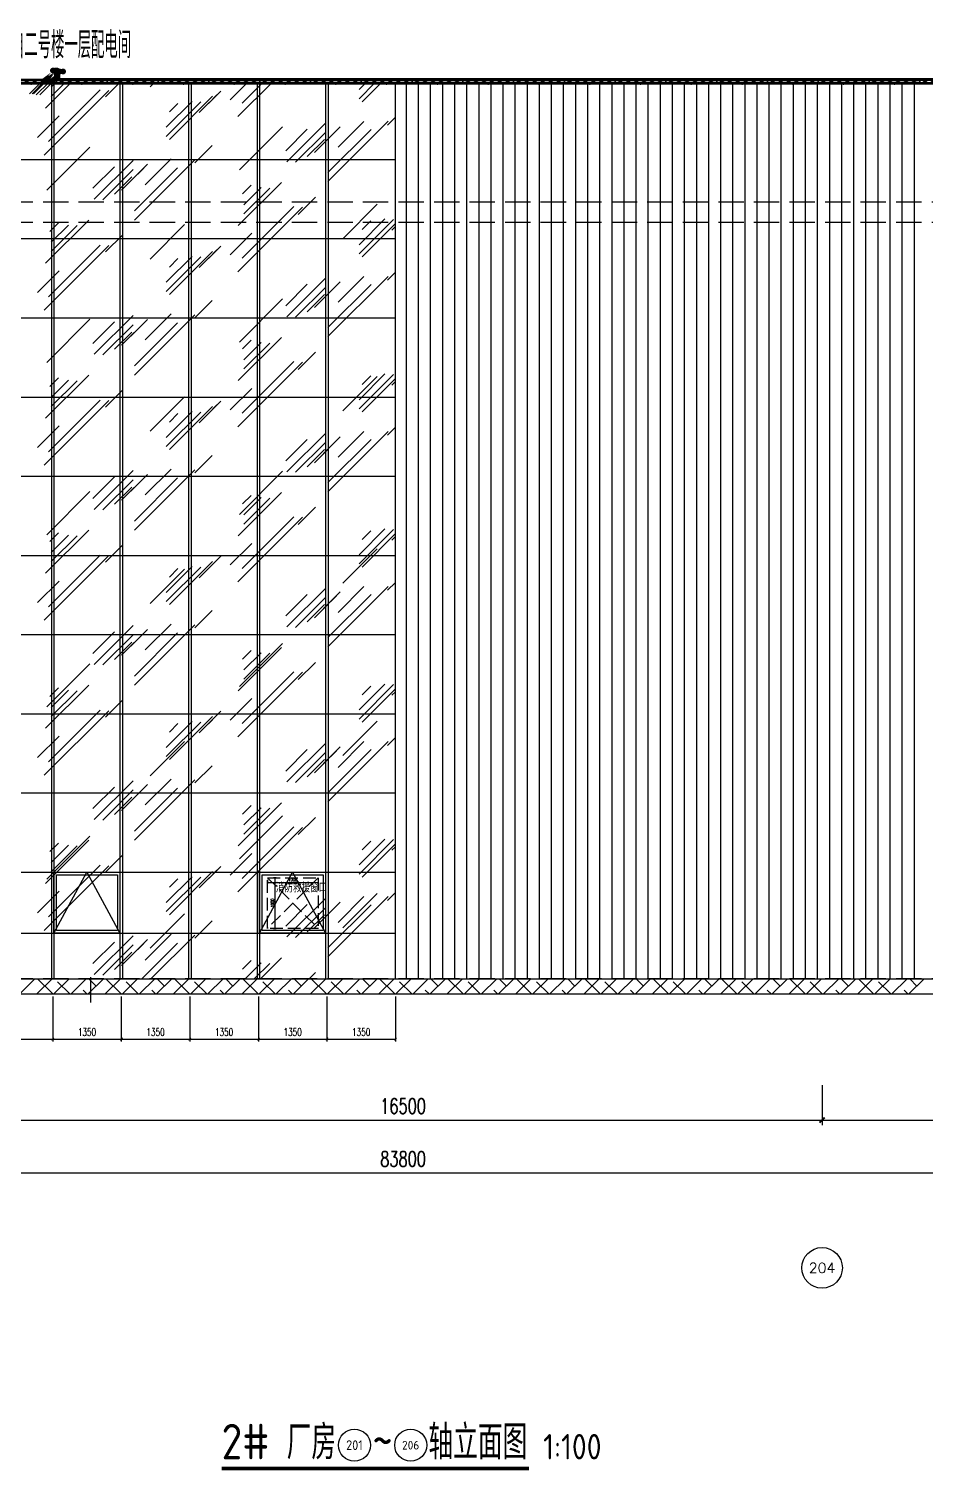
# Model space of a CAD drawing. Extents: x -2377130 to 293730, y -2 to 754590.
# Drawn here: x -1335735 to -1318084, y 507556 to 535951 of the extents above; entities that cross this region are included whole.
import ezdxf
from ezdxf.enums import TextEntityAlignment as Align

# ---------------------------------------------------------------- set-up
doc = ezdxf.new("R2010")
doc.units = 0
doc.header["$LTSCALE"] = 1000
doc.header["$MEASUREMENT"] = 0
for name, pattern in [('__DASH', [0.35, 0.25, -0.1]), ('DASH', [0.35, 0.25, -0.1]), ('DOTE', [2.42, 2, -0.2, 0.02, -0.2])]:
    doc.linetypes.add(name, pattern=pattern)
doc.layers.get('Defpoints').update_dxf_attribs({"color": 210})
doc.layers.add('.灯具', color=3, linetype='Continuous', lineweight=25)
doc.layers.add('A-WALL-HATCH', color=8, linetype='Continuous', lineweight=13)
for name, color, linetype in [('A-AXIS-D', 1, 'Continuous'), ('A-AXIS-DOTE', 14, 'DOTE'), ('A-AXIS-DP', 126, 'Continuous'), ('A-AXIS-SYMB', 3, 'Continuous'), ('A-HATCH-2', 251, 'Continuous'), ('A-LIN-V', 9, 'Continuous'), ('A-WINDOW', 140, 'Continuous'), ('AS-WALL', 40, 'Continuous'), ('DIM-照明', 3, 'Continuous'), ('DIM_SYMB', 3, 'Continuous'), ('EQUIP-照明', 3, 'Continuous'), ('LWIRE', 4, 'Continuous'), ('PUB_DIM', 3, 'Continuous'), ('PUB_TEXT', 7, 'Continuous'), ('建-文字', 7, 'Continuous')]:
    doc.layers.add(name, color=color, linetype=linetype)
doc.styles.add('_TCH_AXIS', font='COMPLEX', dxfattribs={"bigfont": 'GBCBIG'})
doc.styles.add('_TCH_DIM_T3', font='SIMPLEX', dxfattribs={"width": 0.705882, "bigfont": 'GBCBIG'})
doc.styles.add('_TEL_DIM', font='SIMPLEX', dxfattribs={"width": 0.8, "height": 3.5, "bigfont": 'HZTXT'})
doc.styles.add('A-DIM_T3', font='SIMPLEX', dxfattribs={"width": 0.705882, "bigfont": 'GBCBIG'})
doc.styles.add('A-STANDARD', font='SIMPLEX', dxfattribs={"bigfont": 'GBCBIG'})
doc.styles.get("Standard").update_dxf_attribs({"font": 'gbenor.shx', "bigfont": 'gbcbig.shx'})
doc.dimstyles.new('_TCH_ARCH&&20', dxfattribs={"dimtxt": 59.5, "dimasz": 20, "dimexe": 20, "dimexo": 20, "dimgap": 25.25, "dimtad": 1, "dimdec": 0, "dimzin": 0, "dimdsep": 46, "dimtxsty": '_TCH_DIM_T3', "dimblk": 'ARCHTICK', "dimcen": 0.09, "dimclrt": 7, "dimazin": 2, "dimtfac": 1, "dimtdec": 0, "dimtix": 1, "dimtmove": 2, "dimatfit": 3, "dimfxl": 0, "dimtolj": 1, "dimtzin": 0, "dimarcsym": 0})
doc.dimstyles.new('A-DIM&&100', dxfattribs={"dimtxt": 297.5, "dimasz": 100, "dimexe": 100, "dimexo": 100, "dimgap": 126.25, "dimtad": 1, "dimdec": 0, "dimzin": 0, "dimdsep": 46, "dimtxsty": 'A-DIM_T3', "dimblk": 'ARCHTICK', "dimcen": 0.09, "dimclrt": 7, "dimazin": 2, "dimtfac": 1, "dimtdec": 0, "dimtix": 1, "dimtmove": 2, "dimatfit": 3, "dimfxl": 0, "dimtolj": 1, "dimtzin": 0, "dimarcsym": 0})

# ---------------------------------------------------------------- blocks, each defined once
blk = doc.blocks.new('_ArchTick')
at = {"color": 0, "linetype": 'ByBlock', "const_width": 0.4}
blk.add_lwpolyline([(-0.5, -0.5), (0.5, 0.5)], dxfattribs=at)
blk = doc.blocks.new('*D737')
at = {"layer": 'A-AXIS-D', "color": 0, "lineweight": -2}
for p, q in [((-1370265, 515140), (-1370265, 513313)), ((-1286465, 515140), (-1286465, 513313)), ((-1370265, 513413), (-1286465, 513413))]:
    blk.add_line(p, q, dxfattribs=at)
at = {"layer": 'Defpoints', "color": 0}
for p in [(-1370265, 515240), (-1286465, 515240), (-1286465, 513413)]:
    blk.add_point(p, dxfattribs=at)
at = {"layer": 'A-AXIS-D', "color": 0, "lineweight": -2, "xscale": 100, "yscale": 100, "zscale": 100, "rotation": 180}
blk.add_blockref('_ArchTick', (-1370265, 513413), dxfattribs=at)
at = {"layer": 'A-AXIS-D', "color": 0, "lineweight": -2, "xscale": 100, "yscale": 100, "zscale": 100}
blk.add_blockref('_ArchTick', (-1286465, 513413), dxfattribs=at)
at = {"layer": 'A-AXIS-D', "color": 7, "insert": (-1328365, 513688), "char_height": 297.5, "attachment_point": 5, "style": 'A-DIM_T3'}
blk.add_mtext('\\A1;83800', dxfattribs=at)
blk = doc.blocks.new('*D729')
at = {"layer": 'A-AXIS-D', "color": 0, "lineweight": -2}
for p, q in [((-1320115, 515140), (-1320115, 514353)), ((-1303615, 515140), (-1303615, 514353)), ((-1320115, 514453), (-1303615, 514453))]:
    blk.add_line(p, q, dxfattribs=at)
at = {"layer": 'Defpoints', "color": 0}
for p in [(-1320115, 515240), (-1303615, 515240), (-1303615, 514453)]:
    blk.add_point(p, dxfattribs=at)
at = {"layer": 'A-AXIS-D', "color": 0, "lineweight": -2, "xscale": 100, "yscale": 100, "zscale": 100, "rotation": 180}
blk.add_blockref('_ArchTick', (-1320115, 514453), dxfattribs=at)
at = {"layer": 'A-AXIS-D', "color": 0, "lineweight": -2, "xscale": 100, "yscale": 100, "zscale": 100}
blk.add_blockref('_ArchTick', (-1303615, 514453), dxfattribs=at)
at = {"layer": 'A-AXIS-D', "color": 7, "insert": (-1311865, 514728), "char_height": 297.5, "attachment_point": 5, "style": 'A-DIM_T3'}
blk.add_mtext('\\A1;16500', dxfattribs=at)
blk = doc.blocks.new('*D728')
at = {"layer": 'A-AXIS-D', "color": 0, "lineweight": -2}
for p, q in [((-1336615, 515140), (-1336615, 514353)), ((-1320115, 515140), (-1320115, 514353)), ((-1336615, 514453), (-1320115, 514453))]:
    blk.add_line(p, q, dxfattribs=at)
at = {"layer": 'Defpoints', "color": 0}
for p in [(-1336615, 515240), (-1320115, 515240), (-1320115, 514453)]:
    blk.add_point(p, dxfattribs=at)
at = {"layer": 'A-AXIS-D', "color": 0, "lineweight": -2, "xscale": 100, "yscale": 100, "zscale": 100, "rotation": 180}
blk.add_blockref('_ArchTick', (-1336615, 514453), dxfattribs=at)
at = {"layer": 'A-AXIS-D', "color": 0, "lineweight": -2, "xscale": 100, "yscale": 100, "zscale": 100}
blk.add_blockref('_ArchTick', (-1320115, 514453), dxfattribs=at)
at = {"layer": 'A-AXIS-D', "color": 7, "insert": (-1328365, 514728), "char_height": 297.5, "attachment_point": 5, "style": 'A-DIM_T3'}
blk.add_mtext('\\A1;16500', dxfattribs=at)
blk = doc.blocks.new('*D719')
at = {"layer": 'Defpoints', "color": 0}
for p in [(-1331036, 519207), (-1330036, 519207), (-1330036, 519134)]:
    blk.add_point(p, dxfattribs=at)
at = {"layer": 'PUB_DIM', "color": 0, "lineweight": -2}
for p, q in [((-1331036, 519187), (-1331036, 519114)), ((-1331036, 519134), (-1330036, 519134)), ((-1330036, 519187), (-1330036, 519114))]:
    blk.add_line(p, q, dxfattribs=at)
at = {"layer": 'PUB_DIM', "color": 0, "lineweight": -2, "xscale": 20, "yscale": 20, "zscale": 20, "rotation": 180}
blk.add_blockref('_ArchTick', (-1331036, 519134), dxfattribs=at)
at = {"layer": 'PUB_DIM', "color": 0, "lineweight": -2, "xscale": 20, "yscale": 20, "zscale": 20}
blk.add_blockref('_ArchTick', (-1330036, 519134), dxfattribs=at)
at = {"layer": 'PUB_DIM', "color": 7, "insert": (-1330536, 519189), "char_height": 59.5, "attachment_point": 5, "style": '_TCH_DIM_T3'}
blk.add_mtext('\\A1;1000', dxfattribs=at)
blk = doc.blocks.new('*D720')
at = {"layer": 'Defpoints', "color": 0}
for p in [(-1330935, 519229), (-1330883, 519229), (-1330935, 518229)]:
    blk.add_point(p, dxfattribs=at)
at = {"layer": 'PUB_DIM', "color": 0, "lineweight": -2}
for p, q in [((-1330915, 519229), (-1330863, 519229)), ((-1330883, 518229), (-1330883, 519229)), ((-1330915, 518229), (-1330863, 518229))]:
    blk.add_line(p, q, dxfattribs=at)
at = {"layer": 'PUB_DIM', "color": 0, "lineweight": -2, "xscale": 20, "yscale": 20, "zscale": 20}
for p, rotation in [((-1330883, 519229), 90), ((-1330883, 518229), 270)]:
    blk.add_blockref('_ArchTick', p, dxfattribs=dict(at, rotation=rotation))
at = {"layer": 'PUB_DIM', "color": 7, "insert": (-1330938, 518729), "char_height": 59.5, "attachment_point": 5, "rotation": 90, "style": '_TCH_DIM_T3'}
blk.add_mtext('\\A1;1000', dxfattribs=at)
blk = doc.blocks.new('12ZA')
at = {"color": 3}
for p, q in [((11454727, 202786), (11455727, 202786)), ((11454727, 202712), (11454727, 202786)), ((11454812, 202763), (11454871, 202763)), ((11454812, 202734), (11454812, 202763)), ((11454871, 202763), (11454871, 202734)), ((11454969, 202763), (11455028, 202763)), ((11454969, 202734), (11454969, 202763)), ((11455028, 202763), (11455028, 202734)), ((11455126, 202763), (11455185, 202763)), ((11455126, 202734), (11455126, 202763)), ((11455185, 202763), (11455185, 202734)), ((11455283, 202763), (11455342, 202763)), ((11455283, 202734), (11455283, 202763)), ((11455342, 202763), (11455342, 202734)), ((11455439, 202763), (11455499, 202763)), ((11455439, 202734), (11455439, 202763)), ((11455499, 202763), (11455499, 202734)), ((11455596, 202763), (11455656, 202763)), ((11455596, 202734), (11455596, 202763)), ((11455656, 202763), (11455656, 202734)), ((11455727, 202712), (11455727, 202786)), ((11454727, 202712), (11454727, 202737)), ((11455727, 202712), (11454727, 202712)), ((11454871, 202734), (11454812, 202734)), ((11455028, 202734), (11454969, 202734)), ((11455185, 202734), (11455126, 202734)), ((11455342, 202734), (11455283, 202734)), ((11455499, 202734), (11455439, 202734)), ((11455656, 202734), (11455596, 202734)), ((11455727, 202737), (11455727, 202712))]:
    blk.add_line(p, q, dxfattribs=at)
for p in [(11454727, 202749), (11454727, 202749), (11454727, 202749), (11455227, 202786), (11455227, 202786), (11455227, 202786), (11455727, 202749), (11455727, 202749), (11455727, 202749), (11455727, 202749), (11455727, 202749), (11455227, 202712), (11455227, 202712), (11455227, 202712)]:
    blk.add_point(p, dxfattribs=at)
at = {"color": 3, "style": '_TEL_DIM', "flags": 1}
for tag in ['REMARK', 'A']:
    blk.add_attdef(tag, text='', height=0.01, dxfattribs=at).set_placement((11455227, 202712), align=Align.MIDDLE_CENTER)
blk = doc.blocks.new('$equip_U$00000141(SEELE-PC)')
at = {"color": 8}
for p in [(-1, 0), (0, 0.074), (0, -0.074), (1, -0.024)]:
    blk.add_point(p, dxfattribs=at)
at = {"color": 8, "xscale": 0.002, "yscale": 0.002, "zscale": 0.002}
blk.add_blockref('12ZA', (-22910.454, -405.497), dxfattribs=at)
at = {"color": 7, "style": '_TEL_DIM', "flags": 1}
for tag in ['A', 'REMARK']:
    blk.add_attdef(tag, text='', height=0.00002, dxfattribs=at).set_placement((0, 0), align=Align.MIDDLE_CENTER)
blk = doc.blocks.new('$equip_U$00000080(LAPTOP-0UNQ9FSO)')
at = {"color": 4}
blk.add_blockref('$equip_U$00000141(SEELE-PC)', (1, 0.074), dxfattribs=at)
at = {"color": 7, "style": '_TEL_DIM', "flags": 1}
for tag in ['A', 'REMARK']:
    blk.add_attdef(tag, text='', height=0.00002, dxfattribs=at).set_placement((0, 0), align=Align.MIDDLE_CENTER)
blk = doc.blocks.new('$TelecSys$00000081')
for p, q in [((0.104, 0.104), (0.104, 0.104)), ((-1.15, -1.15), (-0.55, -0.55)), ((-0.104, -0.104), (-0.104, -0.104))]:
    blk.add_line(p, q)
at = {"const_width": 0.142}
blk.add_lwpolyline([(0.071, 0, 1), (-0.071, 0, 1)], format="xyb", close=True, dxfattribs=at)
blk.add_solid([(-0.62, -0.48), (-0.48, -0.62), (-0.1, -0.1)])
at = {"width": 0.8, "flags": 9}
blk.add_attdef('A', (0, 0), '', height=0.00002, rotation=180, dxfattribs=at)

msp = doc.modelspace()

# ---------------------------------------------------------------- linework, layer by layer
at = {"layer": 'A-AXIS-D', "color": 8}
msp.add_circle((-1320113.9, 511541.7), 400, dxfattribs=at)
at = {"layer": 'A-AXIS-DOTE', "color": 8, "linetype": '__DASH', "ltscale": 2}
for p, q in [((-1278255.9, 534937.5), (-1378474.1, 534937.5)), ((-1278255.9, 532537.5), (-1378474.1, 532537.5)), ((-1278255.9, 532137.5), (-1378474.1, 532137.5)), ((-1278255.9, 517237.5), (-1378474.1, 517237.5))]:
    msp.add_line(p, q, dxfattribs=at)
at = {"layer": 'A-AXIS-DP', "color": 8}
for p, q in [((-1335265, 516887.5), (-1335265, 516000)), ((-1335265, 516887.5), (-1335265, 516000)), ((-1333915, 516887.5), (-1333915, 516000)), ((-1333915, 516887.5), (-1333915, 516000)), ((-1332565, 516887.5), (-1332565, 516000)), ((-1332565, 516887.5), (-1332565, 516000)), ((-1331215, 516887.5), (-1331215, 516000)), ((-1331215, 516887.5), (-1331215, 516000)), ((-1329865, 516887.5), (-1329865, 516000)), ((-1329865, 516887.5), (-1329865, 516000)), ((-1328515, 516887.5), (-1328515, 516000)), ((-1336615, 516050), (-1335265, 516050)), ((-1335265, 516050), (-1333915, 516050)), ((-1333915, 516050), (-1332565, 516050)), ((-1332565, 516050), (-1331215, 516050)), ((-1331215, 516050), (-1329865, 516050)), ((-1329865, 516050), (-1328515, 516050))]:
    msp.add_line(p, q, dxfattribs=at)
at = {"layer": 'A-AXIS-SYMB', "color": 8}
msp.add_line((-1334517, 516770), (-1334517, 517270), dxfattribs=at)
at = {"layer": 'A-HATCH-2', "color": 8, "linetype": 'Continuous'}
for p, q in [((-1328298.5, 517237.5), (-1328298.5, 534887.5)), ((-1328060.4, 517237.5), (-1328060.4, 534887.5)), ((-1327822.2, 517237.5), (-1327822.2, 534887.5)), ((-1327584.1, 517237.5), (-1327584.1, 534887.5)), ((-1327346, 517237.5), (-1327346, 534887.5)), ((-1327107.9, 517237.5), (-1327107.9, 534887.5)), ((-1326869.7, 517237.5), (-1326869.7, 534887.5)), ((-1326631.6, 517237.5), (-1326631.6, 534887.5)), ((-1326393.5, 517237.5), (-1326393.5, 534887.5)), ((-1326155.4, 517237.5), (-1326155.4, 534887.5)), ((-1325917.2, 517237.5), (-1325917.2, 534887.5)), ((-1325679.1, 517237.5), (-1325679.1, 534887.5)), ((-1325441, 517237.5), (-1325441, 534887.5)), ((-1325202.9, 517237.5), (-1325202.9, 534887.5)), ((-1324964.7, 517237.5), (-1324964.7, 534887.5)), ((-1324726.6, 517237.5), (-1324726.6, 534887.5)), ((-1324488.5, 517237.5), (-1324488.5, 534887.5)), ((-1324250.4, 517237.5), (-1324250.4, 534887.5)), ((-1324012.2, 517237.5), (-1324012.2, 534887.5)), ((-1323774.1, 517237.5), (-1323774.1, 534887.5)), ((-1323536, 517237.5), (-1323536, 534887.5)), ((-1323297.9, 517237.5), (-1323297.9, 534887.5)), ((-1323059.7, 517237.5), (-1323059.7, 534887.5)), ((-1322821.6, 517237.5), (-1322821.6, 534887.5)), ((-1322583.5, 517237.5), (-1322583.5, 534887.5)), ((-1322345.4, 517237.5), (-1322345.4, 534887.5)), ((-1322107.2, 517237.5), (-1322107.2, 534887.5)), ((-1321869.1, 517237.5), (-1321869.1, 534887.5)), ((-1321631, 517237.5), (-1321631, 534887.5)), ((-1321392.9, 517237.5), (-1321392.9, 534887.5)), ((-1321154.7, 517237.5), (-1321154.7, 534887.5)), ((-1320916.6, 517237.5), (-1320916.6, 534887.5)), ((-1320678.5, 517237.5), (-1320678.5, 534887.5)), ((-1320440.4, 517237.5), (-1320440.4, 534887.5)), ((-1320202.2, 517237.5), (-1320202.2, 534887.5)), ((-1319964.1, 517237.5), (-1319964.1, 534887.5)), ((-1319726, 517237.5), (-1319726, 534887.5)), ((-1319487.9, 517237.5), (-1319487.9, 534887.5)), ((-1319249.7, 517237.5), (-1319249.7, 534887.5)), ((-1319011.6, 517237.5), (-1319011.6, 534887.5)), ((-1318773.5, 517237.5), (-1318773.5, 534887.5)), ((-1318535.4, 517237.5), (-1318535.4, 534887.5)), ((-1318297.2, 517237.5), (-1318297.2, 534887.5)), ((-1335913.9, 516937.5), (-1335613.9, 517237.5)), ((-1335577.1, 516937.5), (-1335277.1, 517237.5)), ((-1335263.3, 516937.5), (-1335563.3, 517237.5)), ((-1335240.4, 516937.5), (-1334940.4, 517237.5)), ((-1334926.5, 516937.5), (-1335167.6, 517178.6)), ((-1334903.6, 516937.5), (-1334603.6, 517237.5)), ((-1334566.9, 516937.5), (-1334266.9, 517237.5)), ((-1334409.9, 517094.4), (-1334553, 517237.5)), ((-1334230.1, 516937.5), (-1333930.1, 517237.5)), ((-1333916.3, 516937.5), (-1334216.3, 517237.5)), ((-1333893.3, 516937.5), (-1333593.3, 517237.5)), ((-1333579.5, 516937.5), (-1333820.6, 517178.6)), ((-1333556.6, 516937.5), (-1333256.6, 517237.5)), ((-1333219.8, 516937.5), (-1332919.8, 517237.5)), ((-1333062.9, 517094.4), (-1333206, 517237.5)), ((-1332883.1, 516937.5), (-1332583.1, 517237.5)), ((-1332569.2, 516937.5), (-1332869.2, 517237.5)), ((-1332546.3, 516937.5), (-1332246.3, 517237.5)), ((-1332232.5, 516937.5), (-1332473.6, 517178.6)), ((-1332209.5, 516937.5), (-1331909.5, 517237.5)), ((-1331872.8, 516937.5), (-1331572.8, 517237.5)), ((-1331715.9, 517094.4), (-1331858.9, 517237.5)), ((-1331536, 516937.5), (-1331236, 517237.5)), ((-1331222.2, 516937.5), (-1331522.2, 517237.5)), ((-1331199.3, 516937.5), (-1330899.3, 517237.5)), ((-1330885.4, 516937.5), (-1331126.5, 517178.6)), ((-1330862.5, 516937.5), (-1330562.5, 517237.5)), ((-1330525.7, 516937.5), (-1330225.7, 517237.5)), ((-1330368.8, 517094.4), (-1330511.9, 517237.5)), ((-1330189, 516937.5), (-1329889, 517237.5)), ((-1329875.1, 516937.5), (-1330175.1, 517237.5)), ((-1329852.2, 516937.5), (-1329552.2, 517237.5)), ((-1329538.4, 516937.5), (-1329779.5, 517178.6)), ((-1329515.5, 516937.5), (-1329215.5, 517237.5)), ((-1329178.7, 516937.5), (-1328878.7, 517237.5)), ((-1329021.8, 517094.4), (-1329164.9, 517237.5)), ((-1328841.9, 516937.5), (-1328541.9, 517237.5)), ((-1328528.1, 516937.5), (-1328828.1, 517237.5)), ((-1328505.2, 516937.5), (-1328205.2, 517237.5)), ((-1328191.3, 516937.5), (-1328432.5, 517178.6)), ((-1328168.4, 516937.5), (-1327868.4, 517237.5)), ((-1327831.7, 516937.5), (-1327531.7, 517237.5)), ((-1327674.7, 517094.4), (-1327817.8, 517237.5)), ((-1327494.9, 516937.5), (-1327194.9, 517237.5)), ((-1327181.1, 516937.5), (-1327481.1, 517237.5)), ((-1327158.1, 516937.5), (-1326858.1, 517237.5)), ((-1326844.3, 516937.5), (-1327085.4, 517178.6)), ((-1326821.4, 516937.5), (-1326521.4, 517237.5)), ((-1326484.6, 516937.5), (-1326184.6, 517237.5)), ((-1326327.7, 517094.4), (-1326470.8, 517237.5)), ((-1326147.9, 516937.5), (-1325847.9, 517237.5)), ((-1325834, 516937.5), (-1326134, 517237.5)), ((-1325811.1, 516937.5), (-1325511.1, 517237.5)), ((-1325497.3, 516937.5), (-1325738.4, 517178.6)), ((-1325474.3, 516937.5), (-1325174.3, 517237.5)), ((-1325137.6, 516937.5), (-1324837.6, 517237.5)), ((-1324980.7, 517094.4), (-1325123.7, 517237.5)), ((-1324800.8, 516937.5), (-1324500.8, 517237.5)), ((-1324487, 516937.5), (-1324787, 517237.5)), ((-1324464.1, 516937.5), (-1324164.1, 517237.5)), ((-1324150.2, 516937.5), (-1324391.3, 517178.6)), ((-1324127.3, 516937.5), (-1323827.3, 517237.5)), ((-1323790.5, 516937.5), (-1323490.5, 517237.5)), ((-1323633.6, 517094.4), (-1323776.7, 517237.5)), ((-1323453.8, 516937.5), (-1323153.8, 517237.5)), ((-1323139.9, 516937.5), (-1323439.9, 517237.5)), ((-1323117, 516937.5), (-1322817, 517237.5)), ((-1322803.2, 516937.5), (-1323044.3, 517178.6)), ((-1322780.3, 516937.5), (-1322480.3, 517237.5)), ((-1322443.5, 516937.5), (-1322143.5, 517237.5)), ((-1322286.6, 517094.4), (-1322429.7, 517237.5)), ((-1322106.7, 516937.5), (-1321806.7, 517237.5)), ((-1321792.9, 516937.5), (-1322092.9, 517237.5)), ((-1321770, 516937.5), (-1321470, 517237.5)), ((-1321456.1, 516937.5), (-1321697.3, 517178.6)), ((-1321433.2, 516937.5), (-1321133.2, 517237.5)), ((-1321096.5, 516937.5), (-1320796.5, 517237.5)), ((-1320939.5, 517094.4), (-1321082.6, 517237.5)), ((-1320759.7, 516937.5), (-1320459.7, 517237.5)), ((-1320445.9, 516937.5), (-1320745.9, 517237.5)), ((-1320423, 516937.5), (-1320123, 517237.5)), ((-1320109.1, 516937.5), (-1320350.2, 517178.6)), ((-1320086.2, 516937.5), (-1319786.2, 517237.5)), ((-1319749.4, 516937.5), (-1319449.4, 517237.5)), ((-1319592.5, 517094.4), (-1319735.6, 517237.5)), ((-1319412.7, 516937.5), (-1319112.7, 517237.5)), ((-1319098.8, 516937.5), (-1319398.8, 517237.5)), ((-1319075.9, 516937.5), (-1318775.9, 517237.5)), ((-1318762.1, 516937.5), (-1319003.2, 517178.6)), ((-1318739.2, 516937.5), (-1318439.2, 517237.5)), ((-1318402.4, 516937.5), (-1318102.4, 517237.5)), ((-1318245.5, 517094.4), (-1318388.6, 517237.5)), ((-1334589.8, 516937.5), (-1334662.5, 517010.2)), ((-1333242.7, 516937.5), (-1333315.5, 517010.2)), ((-1331895.7, 516937.5), (-1331968.4, 517010.2)), ((-1330548.7, 516937.5), (-1330621.4, 517010.2)), ((-1329201.6, 516937.5), (-1329274.3, 517010.2)), ((-1327854.6, 516937.5), (-1327927.3, 517010.2)), ((-1326507.5, 516937.5), (-1326580.3, 517010.2)), ((-1325160.5, 516937.5), (-1325233.2, 517010.2)), ((-1323813.5, 516937.5), (-1323886.2, 517010.2)), ((-1322466.4, 516937.5), (-1322539.2, 517010.2)), ((-1321119.4, 516937.5), (-1321192.1, 517010.2)), ((-1319772.3, 516937.5), (-1319845.1, 517010.2)), ((-1318425.3, 516937.5), (-1318498, 517010.2))]:
    msp.add_line(p, q, dxfattribs=at)
at = {"layer": 'A-HATCH-2', "color": 8}
for p, q in [((-1351465, 533377.5), (-1328515, 533377.5)), ((-1351465, 531817.5), (-1328515, 531817.5)), ((-1351465, 530257.5), (-1328515, 530257.5)), ((-1351465, 528697.5), (-1328515, 528697.5)), ((-1351465, 527137.5), (-1328515, 527137.5)), ((-1351465, 525577.5), (-1328515, 525577.5)), ((-1351465, 524017.5), (-1328515, 524017.5)), ((-1351465, 522457.5), (-1328515, 522457.5)), ((-1351465, 520897.5), (-1328515, 520897.5)), ((-1351465, 519337.5), (-1328515, 519337.5)), ((-1351465, 518137.5), (-1328515, 518137.5))]:
    msp.add_line(p, q, dxfattribs=at)
at = {"layer": 'A-LIN-V', "color": 8}
for p, q in [((-1286465, 534937.5), (-1370265, 534937.5)), ((-1286465, 534887.5), (-1370265, 534887.5)), ((-1328515, 517237.5), (-1328515, 534887.5)), ((-1370265, 517237.5), (-1286465, 517237.5))]:
    msp.add_line(p, q, dxfattribs=at)
at = {"layer": 'A-LIN-V', "color": 8, "linetype": 'DASH'}
msp.add_lwpolyline([(-1331035.8, 519228.7), (-1330035.8, 519228.7), (-1330035.8, 518228.7), (-1331035.8, 518228.7)], close=True, dxfattribs=at)
for points in [[(-1331035.8, 519228.7), (-1330035.8, 518228.7)], [(-1330035.8, 519228.7), (-1331035.8, 518228.7)]]:
    msp.add_lwpolyline(points, dxfattribs=at)
at = {"layer": 'A-WALL-HATCH', "color": 8, "linetype": 'Continuous'}
for p, q in [((-1335431.4, 533463.8), (-1334158.6, 534736.5)), ((-1335405, 534390.1), (-1334907.7, 534887.5)), ((-1335346.5, 533728.6), (-1334328.3, 534746.8)), ((-1335295.3, 534619.8), (-1335027.7, 534887.5)), ((-1335295.3, 534799.8), (-1335207.7, 534887.5)), ((-1334225.3, 534609.8), (-1333947.7, 534887.5)), ((-1333346.2, 534810.1), (-1333268.8, 534887.5)), ((-1332379.7, 534300.7), (-1331955.4, 534725)), ((-1331767.9, 534552.5), (-1331433, 534887.5)), ((-1331619.7, 534220.8), (-1330953, 534887.5)), ((-1331534.8, 534485.6), (-1331133, 534887.5)), ((-1329233.2, 534572.5), (-1328918.3, 534887.5)), ((-1329233.2, 534752.5), (-1329098.3, 534887.5)), ((-1329173.2, 534512.5), (-1328798.3, 534887.5)), ((-1333027.9, 534012.5), (-1332518.8, 534521.6)), ((-1333027.9, 533832.5), (-1332349.1, 534511.3)), ((-1332967.9, 533772.5), (-1332119.4, 534621)), ((-1332967.9, 534312.5), (-1332798.2, 534482.2)), ((-1332199.7, 534480.7), (-1332030, 534650.4)), ((-1335562.7, 533812.5), (-1335138.4, 534236.7)), ((-1329844.4, 532941.3), (-1328656.5, 534129.2)), ((-1329646.6, 533619.1), (-1329137.5, 534128.2)), ((-1328672.3, 534053.4), (-1328515, 534210.7)), ((-1331587.9, 533174.3), (-1330739.4, 534022.8)), ((-1330676.9, 533548.8), (-1330252.6, 533973.1)), ((-1330652, 533333.7), (-1329888.4, 534097.3)), ((-1330482.3, 533323.4), (-1329888.4, 533917.3)), ((-1330112.3, 533513.4), (-1329603.2, 534022.5)), ((-1329932.3, 533693.4), (-1329677.8, 533948)), ((-1329844.4, 533121.3), (-1328995.9, 533969.8)), ((-1335382.7, 532773.6), (-1334534.1, 533622.2)), ((-1332467.1, 533313.4), (-1332127.6, 533652.8)), ((-1330252.6, 533433.1), (-1329913.2, 533772.5)), ((-1334446.8, 532593.6), (-1333683.1, 533357.3)), ((-1333907.1, 532773.4), (-1333397.9, 533282.5)), ((-1333656.1, 532184.3), (-1332468.2, 533372.2)), ((-1333441.3, 532879.1), (-1332932.2, 533388.2)), ((-1334471.6, 532808.8), (-1334047.4, 533233)), ((-1334277.1, 532583.3), (-1333683.1, 533177.3)), ((-1334047.4, 532693), (-1333708, 533032.5)), ((-1333727.1, 532953.4), (-1333472.5, 533207.9)), ((-1333656.1, 532364.3), (-1332807.6, 533212.8)), ((-1331610.3, 532075.4), (-1330761.8, 532924)), ((-1331525.4, 532700.3), (-1331355.7, 532870)), ((-1331500.6, 532485.1), (-1331161.2, 532824.6)), ((-1331500.6, 532305.1), (-1330991.5, 532814.3)), ((-1331619.7, 531166.1), (-1330346.9, 532438.8)), ((-1331534.8, 531430.9), (-1330516.6, 532449.1)), ((-1330430.6, 532295.1), (-1330091.2, 532634.5)), ((-1329551.5, 531816.6), (-1328872.6, 532495.4)), ((-1335405, 531335.4), (-1334556.5, 532183.9)), ((-1335320.2, 531960.3), (-1335150.5, 532130)), ((-1329233.2, 531697.8), (-1328724.1, 532206.9)), ((-1329233.2, 531517.8), (-1328554.4, 532196.6)), ((-1329173.2, 531997.8), (-1329003.5, 532167.5)), ((-1329173.2, 531457.8), (-1328515, 532116)), ((-1335295.3, 531745.1), (-1334955.9, 532084.5)), ((-1335295.3, 531565.1), (-1334786.2, 532074.2)), ((-1334225.3, 531555.1), (-1333885.9, 531894.5)), ((-1333346.2, 531416), (-1332667.4, 532094.8)), ((-1331767.9, 531497.8), (-1331343.7, 531922.1)), ((-1328585, 531986), (-1328515, 532056)), ((-1335431.4, 530409.1), (-1334158.6, 531681.8)), ((-1335346.5, 530673.9), (-1334328.3, 531692.1)), ((-1332967.9, 530717.8), (-1332119.4, 531566.3)), ((-1332379.7, 531246), (-1331955.4, 531670.3)), ((-1332199.7, 531426), (-1332030, 531595.7)), ((-1333027.9, 530957.8), (-1332518.8, 531466.9)), ((-1333027.9, 530777.8), (-1332349.1, 531456.6)), ((-1332967.9, 531257.8), (-1332798.2, 531427.5)), ((-1335562.7, 530757.8), (-1335138.4, 531182)), ((-1330652, 530279), (-1329888.4, 531042.6)), ((-1329844.4, 529886.6), (-1328656.5, 531074.5)), ((-1329646.6, 530564.4), (-1329137.5, 531073.5)), ((-1328672.3, 530998.7), (-1328515, 531156)), ((-1330676.9, 530494.1), (-1330252.6, 530918.4)), ((-1330482.3, 530268.7), (-1329888.4, 530862.6)), ((-1330252.6, 530378.4), (-1329913.2, 530717.8)), ((-1330112.3, 530458.7), (-1329603.2, 530967.8)), ((-1329932.3, 530638.7), (-1329677.8, 530893.2)), ((-1329844.4, 530066.6), (-1328995.9, 530915.1)), ((-1332467.1, 530258.7), (-1332127.6, 530598.1)), ((-1331587.9, 529780.1), (-1330739.4, 530628.7)), ((-1335382.7, 529379.5), (-1334534.1, 530228.1)), ((-1334471.6, 529754.1), (-1334047.4, 530178.3)), ((-1334446.8, 529538.9), (-1333683.1, 530302.6)), ((-1333907.1, 529718.7), (-1333397.9, 530227.8)), ((-1333727.1, 529898.7), (-1333472.5, 530153.2)), ((-1333656.1, 529129.6), (-1332468.2, 530317.5)), ((-1333656.1, 529309.6), (-1332807.6, 530158.1)), ((-1333441.3, 529824.4), (-1332932.2, 530333.5)), ((-1334277.1, 529528.6), (-1333683.1, 530122.6)), ((-1334047.4, 529638.3), (-1333708, 529977.8)), ((-1331610.3, 529020.7), (-1330761.8, 529869.3)), ((-1331525.4, 529645.6), (-1331355.7, 529815.3)), ((-1331500.6, 529430.4), (-1331161.2, 529769.8)), ((-1331500.6, 529250.4), (-1330991.5, 529759.6)), ((-1330430.6, 529240.4), (-1330091.2, 529579.8)), ((-1331619.7, 528111.4), (-1330346.9, 529384.1)), ((-1331534.8, 528376.2), (-1330516.6, 529394.4)), ((-1335405, 528280.7), (-1334556.5, 529129.2)), ((-1335320.2, 528905.6), (-1335150.5, 529075.3)), ((-1335295.3, 528690.4), (-1334955.9, 529029.8)), ((-1335295.3, 528510.4), (-1334786.2, 529019.5)), ((-1329551.5, 528422.5), (-1328872.6, 529101.3)), ((-1329233.2, 528643.1), (-1328724.1, 529152.2)), ((-1329233.2, 528463.1), (-1328554.4, 529141.9)), ((-1329173.2, 528943.1), (-1329003.5, 529112.8)), ((-1329173.2, 528403.1), (-1328515, 529061.3)), ((-1328585, 528931.3), (-1328515, 529001.3)), ((-1334225.3, 528500.4), (-1333885.9, 528839.8)), ((-1331767.9, 528443.1), (-1331343.7, 528867.4)), ((-1335431.4, 527354.4), (-1334158.6, 528627.1)), ((-1335346.5, 527619.2), (-1334328.3, 528637.4)), ((-1333346.2, 528021.9), (-1332667.4, 528700.7)), ((-1332967.9, 527663.1), (-1332119.4, 528511.6)), ((-1332379.7, 528191.3), (-1331955.4, 528615.6)), ((-1332199.7, 528371.3), (-1332030, 528541)), ((-1333027.9, 527903.1), (-1332518.8, 528412.2)), ((-1333027.9, 527723.1), (-1332349.1, 528401.9)), ((-1332967.9, 528203.1), (-1332798.2, 528372.8)), ((-1335562.7, 527703.1), (-1335138.4, 528127.3)), ((-1330676.9, 527439.4), (-1330252.6, 527863.7)), ((-1330652, 527224.3), (-1329888.4, 527987.9)), ((-1330112.3, 527404), (-1329603.2, 527913.1)), ((-1329844.4, 526831.9), (-1328656.5, 528019.8)), ((-1329844.4, 527011.9), (-1328995.9, 527860.4)), ((-1329646.6, 527509.7), (-1329137.5, 528018.8)), ((-1328672.3, 527944), (-1328515, 528101.3)), ((-1330482.3, 527214), (-1329888.4, 527807.9)), ((-1330252.6, 527323.7), (-1329913.2, 527663.1)), ((-1329932.3, 527584), (-1329677.8, 527838.5)), ((-1332467.1, 527204), (-1332127.6, 527543.4)), ((-1334471.6, 526699.4), (-1334047.4, 527123.6)), ((-1334446.8, 526484.2), (-1333683.1, 527247.9)), ((-1334277.1, 526473.9), (-1333683.1, 527067.9)), ((-1333907.1, 526664), (-1333397.9, 527173.1)), ((-1333727.1, 526844), (-1333472.5, 527098.5)), ((-1333656.1, 526074.9), (-1332468.2, 527262.8)), ((-1333656.1, 526254.9), (-1332807.6, 527103.4)), ((-1333441.3, 526769.7), (-1332932.2, 527278.8)), ((-1331587.9, 526386), (-1330739.4, 527234.6)), ((-1335382.7, 525985.4), (-1334534.1, 526833.9)), ((-1334047.4, 526583.6), (-1333708, 526923.1)), ((-1331610.3, 525966), (-1330761.8, 526814.6)), ((-1331525.4, 526590.9), (-1331355.7, 526760.6)), ((-1331500.6, 526375.7), (-1331161.2, 526715.1)), ((-1331500.6, 526195.7), (-1330991.5, 526704.9)), ((-1330430.6, 526185.7), (-1330091.2, 526525.1)), ((-1331619.7, 525056.7), (-1330346.9, 526329.4)), ((-1331534.8, 525321.5), (-1330516.6, 526339.7)), ((-1335405, 525226), (-1334556.5, 526074.5)), ((-1335320.2, 525850.9), (-1335150.5, 526020.6)), ((-1335295.3, 525635.7), (-1334955.9, 525975.1)), ((-1335295.3, 525455.7), (-1334786.2, 525964.8)), ((-1329233.2, 525588.4), (-1328724.1, 526097.5)), ((-1329233.2, 525408.4), (-1328554.4, 526087.2)), ((-1329173.2, 525888.4), (-1329003.5, 526058.1)), ((-1329173.2, 525348.4), (-1328515, 526006.6)), ((-1328585, 525876.6), (-1328515, 525946.6)), ((-1335346.5, 524564.5), (-1334328.3, 525582.7)), ((-1334225.3, 525445.7), (-1333885.9, 525785.1)), ((-1331767.9, 525388.4), (-1331343.7, 525812.6)), ((-1329551.5, 525028.4), (-1328872.6, 525707.2)), ((-1335431.4, 524299.7), (-1334158.6, 525572.4)), ((-1333346.2, 524627.8), (-1332667.4, 525306.6)), ((-1333027.9, 524848.4), (-1332518.8, 525357.5)), ((-1333027.9, 524668.4), (-1332349.1, 525347.2)), ((-1332967.9, 524608.4), (-1332119.4, 525456.9)), ((-1332967.9, 525148.4), (-1332798.2, 525318.1)), ((-1332379.7, 525136.6), (-1331955.4, 525560.9)), ((-1332199.7, 525316.6), (-1332030, 525486.3)), ((-1335562.7, 524648.4), (-1335138.4, 525072.6)), ((-1328672.3, 524889.3), (-1328515, 525046.6)), ((-1330676.9, 524384.7), (-1330252.6, 524809)), ((-1330652, 524169.6), (-1329888.4, 524933.2)), ((-1330482.3, 524159.3), (-1329888.4, 524753.2)), ((-1330112.3, 524349.3), (-1329603.2, 524858.4)), ((-1329932.3, 524529.3), (-1329677.8, 524783.8)), ((-1329844.4, 523777.2), (-1328656.5, 524965.1)), ((-1329844.4, 523957.2), (-1328995.9, 524805.7)), ((-1329646.6, 524455), (-1329137.5, 524964.1)), ((-1332467.1, 524149.3), (-1332127.6, 524488.7)), ((-1330252.6, 524269), (-1329913.2, 524608.4)), ((-1334446.8, 523429.5), (-1333683.1, 524193.2)), ((-1333656.1, 523020.2), (-1332468.2, 524208.1)), ((-1333441.3, 523715), (-1332932.2, 524224.1)), ((-1334471.6, 523644.7), (-1334047.4, 524068.9)), ((-1334277.1, 523419.2), (-1333683.1, 524013.2)), ((-1333907.1, 523609.3), (-1333397.9, 524118.4)), ((-1333727.1, 523789.3), (-1333472.5, 524043.8)), ((-1333656.1, 523200.2), (-1332807.6, 524048.7)), ((-1334047.4, 523528.9), (-1333708, 523868.4)), ((-1331610.3, 522911.3), (-1330761.8, 523759.9)), ((-1331587.9, 522991.9), (-1330739.4, 523840.4)), ((-1331525.4, 523536.2), (-1331355.7, 523705.9)), ((-1331500.6, 523321), (-1331161.2, 523660.4)), ((-1331500.6, 523141), (-1330991.5, 523650.2)), ((-1335382.7, 522591.3), (-1334534.1, 523439.8)), ((-1330430.6, 523131), (-1330091.2, 523470.4)), ((-1331619.7, 522002), (-1330346.9, 523274.7)), ((-1331534.8, 522266.8), (-1330516.6, 523285)), ((-1329233.2, 522533.7), (-1328724.1, 523042.8)), ((-1329233.2, 522353.7), (-1328554.4, 523032.5)), ((-1335405, 522171.3), (-1334556.5, 523019.8)), ((-1335320.2, 522796.2), (-1335150.5, 522965.9)), ((-1335295.3, 522581), (-1334955.9, 522920.4)), ((-1335295.3, 522401), (-1334786.2, 522910.1)), ((-1331767.9, 522333.7), (-1331343.7, 522757.9)), ((-1329173.2, 522833.7), (-1329003.5, 523003.4)), ((-1329173.2, 522293.7), (-1328515, 522951.9)), ((-1328585, 522821.9), (-1328515, 522891.9)), ((-1335431.4, 521245), (-1334158.6, 522517.7)), ((-1335346.5, 521509.8), (-1334328.3, 522528)), ((-1334225.3, 522391), (-1333885.9, 522730.4)), ((-1332379.7, 522081.9), (-1331955.4, 522506.2)), ((-1333027.9, 521793.7), (-1332518.8, 522302.8)), ((-1333027.9, 521613.7), (-1332349.1, 522292.5)), ((-1332967.9, 521553.7), (-1332119.4, 522402.2)), ((-1332967.9, 522093.7), (-1332798.2, 522263.4)), ((-1332199.7, 522261.9), (-1332030, 522431.6)), ((-1329551.5, 521634.3), (-1328872.6, 522313.1)), ((-1335562.7, 521593.7), (-1335138.4, 522017.9)), ((-1333346.2, 521233.7), (-1332667.4, 521912.5)), ((-1329844.4, 520722.5), (-1328656.5, 521910.4)), ((-1329646.6, 521400.3), (-1329137.5, 521909.4)), ((-1328672.3, 521834.6), (-1328515, 521991.9)), ((-1330676.9, 521330), (-1330252.6, 521754.3)), ((-1330652, 521114.9), (-1329888.4, 521878.5)), ((-1330482.3, 521104.6), (-1329888.4, 521698.5)), ((-1330112.3, 521294.6), (-1329603.2, 521803.7)), ((-1329932.3, 521474.6), (-1329677.8, 521729.1)), ((-1329844.4, 520902.5), (-1328995.9, 521751)), ((-1332467.1, 521094.6), (-1332127.6, 521434)), ((-1330252.6, 521214.3), (-1329913.2, 521553.7)), ((-1334446.8, 520374.8), (-1333683.1, 521138.5)), ((-1333907.1, 520554.6), (-1333397.9, 521063.7)), ((-1333656.1, 519965.5), (-1332468.2, 521153.4)), ((-1333441.3, 520660.3), (-1332932.2, 521169.4)), ((-1334471.6, 520590), (-1334047.4, 521014.2)), ((-1334277.1, 520364.5), (-1333683.1, 520958.5)), ((-1334047.4, 520474.2), (-1333708, 520813.7)), ((-1333727.1, 520734.6), (-1333472.5, 520989.1)), ((-1333656.1, 520145.5), (-1332807.6, 520994)), ((-1331610.3, 519856.6), (-1330761.8, 520705.2)), ((-1331525.4, 520481.5), (-1331355.7, 520651.2)), ((-1331500.6, 520266.3), (-1331161.2, 520605.7)), ((-1331500.6, 520086.3), (-1330991.5, 520595.5)), ((-1331619.7, 518947.3), (-1330346.9, 520220)), ((-1331587.9, 519597.8), (-1330739.4, 520446.3)), ((-1331534.8, 519212.1), (-1330516.6, 520230.3)), ((-1330430.6, 520076.3), (-1330091.2, 520415.7)), ((-1335405, 519116.6), (-1334556.5, 519965.1)), ((-1335382.7, 519197.2), (-1334534.1, 520045.7)), ((-1335320.2, 519741.4), (-1335150.5, 519911.2)), ((-1329233.2, 519479), (-1328724.1, 519988.1)), ((-1329233.2, 519299), (-1328554.4, 519977.8)), ((-1329173.2, 519779), (-1329003.5, 519948.7)), ((-1335295.3, 519526.3), (-1334955.9, 519865.7)), ((-1335295.3, 519346.3), (-1334786.2, 519855.4)), ((-1334225.3, 519336.3), (-1333885.9, 519675.7)), ((-1331767.9, 519279), (-1331343.7, 519703.2)), ((-1329173.2, 519239), (-1328515, 519897.2)), ((-1328585, 519767.2), (-1328515, 519837.2)), ((-1335431.4, 518190.2), (-1334158.6, 519463)), ((-1335346.5, 518455.1), (-1334328.3, 519473.3)), ((-1332967.9, 518499), (-1332119.4, 519347.5)), ((-1332379.7, 519027.2), (-1331955.4, 519451.5)), ((-1332199.7, 519207.2), (-1332030, 519376.9)), ((-1333027.9, 518739), (-1332518.8, 519248.1)), ((-1333027.9, 518559), (-1332349.1, 519237.8)), ((-1332967.9, 519039), (-1332798.2, 519208.7)), ((-1335562.7, 518539), (-1335138.4, 518963.2)), ((-1330652, 518060.2), (-1329888.4, 518823.8)), ((-1329844.4, 517667.8), (-1328656.5, 518855.7)), ((-1329646.6, 518345.6), (-1329137.5, 518854.7)), ((-1329551.5, 518240.2), (-1328872.6, 518919)), ((-1328672.3, 518779.9), (-1328515, 518937.2)), ((-1333346.2, 517839.5), (-1332667.4, 518518.4)), ((-1330676.9, 518275.3), (-1330252.6, 518699.6)), ((-1330482.3, 518049.9), (-1329888.4, 518643.8)), ((-1330252.6, 518159.6), (-1329913.2, 518499)), ((-1330112.3, 518239.9), (-1329603.2, 518749)), ((-1329932.3, 518419.9), (-1329677.8, 518674.4)), ((-1329844.4, 517847.8), (-1328995.9, 518696.3)), ((-1332467.1, 518039.9), (-1332127.6, 518379.3)), ((-1334471.6, 517535.3), (-1334047.4, 517959.5)), ((-1334446.8, 517320.1), (-1333683.1, 518083.8)), ((-1333907.1, 517499.9), (-1333397.9, 518009)), ((-1333727.1, 517679.9), (-1333472.5, 517934.4)), ((-1333509.5, 517237.5), (-1332807.6, 517939.3)), ((-1333441.3, 517605.6), (-1332932.2, 518114.7)), ((-1333329.5, 517237.5), (-1332468.2, 518098.7)), ((-1334277.1, 517309.8), (-1333683.1, 517903.8)), ((-1334047.4, 517419.5), (-1333708, 517759)), ((-1331174.8, 517237.5), (-1330761.8, 517650.5)), ((-1331525.4, 517426.8), (-1331355.7, 517596.5)), ((-1331474.8, 517237.5), (-1331161.2, 517551)), ((-1331294.8, 517237.5), (-1330991.5, 517540.7)), ((-1330214.8, 517237.5), (-1330091.2, 517361))]:
    msp.add_line(p, q, dxfattribs=at)
at = {"layer": 'A-WALL-HATCH', "color": 8}
msp.add_line((-1328515, 517237.5), (-1351465, 517237.5), dxfattribs=at)
at = {"layer": 'A-WINDOW', "color": 8}
for p, q in [((-1335290, 534887.5), (-1335290, 517237.5)), ((-1335240, 534887.5), (-1335240, 517237.5)), ((-1333940, 534887.5), (-1333940, 517237.5)), ((-1333890, 534887.5), (-1333890, 517237.5)), ((-1332590, 534887.5), (-1332590, 517237.5)), ((-1332540, 534887.5), (-1332540, 517237.5)), ((-1331240, 534887.5), (-1331240, 517237.5)), ((-1331190, 534887.5), (-1331190, 517237.5)), ((-1329890, 534887.5), (-1329890, 517237.5)), ((-1329840, 534887.5), (-1329840, 517237.5))]:
    msp.add_line(p, q, dxfattribs=at)
for points in [[(-1335240, 518137.5), (-1334590, 519337.5), (-1333940, 518137.5)], [(-1331190, 518137.5), (-1330540, 519337.5), (-1329890, 518137.5)]]:
    msp.add_lwpolyline(points, dxfattribs=at)
for points in [[(-1335240, 519337.5), (-1333940, 519337.5), (-1333940, 518137.5), (-1335240, 518137.5)], [(-1331190, 519337.5), (-1329890, 519337.5), (-1329890, 518137.5), (-1331190, 518137.5)], [(-1335190, 519287.5), (-1333990, 519287.5), (-1333990, 518187.5), (-1335190, 518187.5)], [(-1331140, 519287.5), (-1329940, 519287.5), (-1329940, 518187.5), (-1331140, 518187.5)]]:
    msp.add_lwpolyline(points, close=True, dxfattribs=at)
at = {"layer": 'AS-WALL', "color": 8}
msp.add_line((-1378474.1, 516937.5), (-1278255.9, 516937.5), dxfattribs=at)
at = {"layer": 'DIM-照明', "color": 6}
for points in [[(-1365189.6, 534960), (-1335220, 534960), (-1335220, 535120)], [(-1341189.4, 534950), (-1335210, 534950), (-1335210, 535120)], [(-1335189.4, 534900), (-1335189.4, 535110)], [(-1335170, 535110), (-1335170, 534950), (-1317190, 534950), (-1317189.4, 534900), (-1294189.4, 534900)], [(-1335150, 535110), (-1335150, 534960), (-1293190, 534960), (-1293189.4, 534900), (-1286500, 534900), (-1286500, 519937.5)], [(-1335130, 535110), (-1335130, 534970), (-1286440, 534970), (-1286440, 518940), (-1286500, 518937.5), (-1286500, 516937.5)], [(-1340189.4, 534900), (-1318189.4, 534900)]]:
    msp.add_lwpolyline(points, dxfattribs=at)
at = {"layer": 'DIM_SYMB', "color": 8, "const_width": 70}
msp.add_lwpolyline([(-1331939.8, 507591.3), (-1325885.8, 507591.3)], dxfattribs=at)
at = {"layer": 'PUB_TEXT', "color": 8}
for centre in [(-1329323.5, 508048.6), (-1328215.1, 508048.6)]:
    msp.add_circle(centre, 315, dxfattribs=at)

# ---------------------------------------------------------------- block references
at = {"layer": 'A-AXIS-DP', "color": 8, "xscale": 50, "yscale": 50, "zscale": 50}
for p in [(-1335265, 516050), (-1333915, 516050), (-1332565, 516050), (-1331215, 516050), (-1329865, 516050), (-1328515, 516050)]:
    msp.add_blockref('_ArchTick', p, dxfattribs=at)
at = {"layer": 'A-AXIS-DP', "color": 8, "xscale": 50, "yscale": 50, "zscale": 50, "rotation": 180}
for p in [(-1335265, 516050), (-1333915, 516050), (-1332565, 516050), (-1331215, 516050), (-1329865, 516050)]:
    msp.add_blockref('_ArchTick', p, dxfattribs=at)
at = {"layer": 'EQUIP-照明', "color": 8, "xscale": 500, "yscale": 500, "zscale": 500, "rotation": 180}
for p in [(-1335189.4, 534937.5), (-1334189.4, 534937.5), (-1333189.4, 534937.5), (-1332189.4, 534937.5), (-1331189.4, 534937.5), (-1330189.4, 534937.5), (-1329189.4, 534937.5), (-1328189.4, 534937.5), (-1327189.4, 534937.5), (-1326189.4, 534937.5), (-1325189.4, 534937.5), (-1324189.4, 534937.5), (-1323189.4, 534937.5), (-1322189.4, 534937.5), (-1321189.4, 534937.5), (-1320189.4, 534937.5), (-1319189.4, 534937.5), (-1318189.4, 534937.5), (-1317189.4, 534937.5)]:
    msp.add_blockref('$equip_U$00000080(LAPTOP-0UNQ9FSO)', p, dxfattribs=at)
at = {"layer": 'LWIRE', "color": 1, "xscale": 400, "yscale": 400, "zscale": 400}
for p in [(-1335260, 535130), (-1335210, 535130), (-1335181.5, 535130), (-1335130, 535110), (-1335060, 535110)]:
    msp.add_blockref('$TelecSys$00000081', p, dxfattribs=at)

# ---------------------------------------------------------------- texts
at = {"layer": '.灯具', "color": 7, "linetype": 'ByBlock', "style": '_TEL_DIM', "width": 0.5}
msp.add_text('引自二号楼一层配电间', height=525, rotation=0.00525, dxfattribs=at).set_placement((-1336347.5, 535369.9))
at = {"layer": 'A-AXIS-DP', "color": 8, "char_height": 148.75, "attachment_point": 5, "style": '_TCH_DIM_T3'}
for insert in [(-1334590, 516187.5), (-1333240, 516187.5), (-1331890, 516187.5), (-1330540, 516187.5), (-1329190, 516187.5)]:
    msp.add_mtext('\\A1;1350', dxfattribs=dict(at, insert=insert))
at = {"layer": 'PUB_TEXT', "color": 8, "style": '_TCH_AXIS'}
msp.add_text('204', height=196.63, dxfattribs=at).set_placement((-1320376, 511443.4), (-1319851.7, 511443.4), align=Align.FIT)
at = {"layer": 'PUB_TEXT', "color": 8}
for s, height, p in [('2#', 700, (-1331939.8, 507768.6)), ('厂房', 675.18, (-1330656.4, 507768.6)), ('轴立面图', 675.18, (-1327865.1, 507768.6)), ('1:100', 500, (-1325605.8, 507768.6)), ('~', 700, (-1328973.5, 507768.6))]:
    msp.add_text(s, height=height, dxfattribs=at).set_placement(p)
for s, height, width, p, p2 in [('201', 190.83, 1.172488, (-1329486.6, 507953.2), (-1329160.3, 507953.2)), ('206', 170.93, 1.183708, (-1328383.7, 507963.1), (-1328046.5, 507963.1))]:
    msp.add_text(s, height=height, dxfattribs=dict(at, width=width)).set_placement(p, p2, align=Align.FIT)
at = {"layer": '建-文字', "color": 8, "style": 'A-STANDARD'}
msp.add_text('消防救援窗口', height=168.79, dxfattribs=at).set_placement((-1330872.1, 518940))

# ---------------------------------------------------------------- dimensions: what is measured, and where the dimension line sits
at = {"layer": 'A-AXIS-D', "color": 8}
for base, p1, p2, picture, middle in [((-1286465, 513413.4), (-1370265, 515239.8), (-1286465, 515239.8), '*D737', (-1328365, 513688.4)), ((-1320115, 514453.4), (-1336615, 515239.8), (-1320115, 515239.8), '*D728', (-1328365, 514728.4)), ((-1303615, 514453.4), (-1320115, 515239.8), (-1303615, 515239.8), '*D729', (-1311865, 514728.4))]:
    dim = msp.add_linear_dim(base=base, p1=p1, p2=p2, angle=360, dimstyle='A-DIM&&100', override={"dimgap": 0}, dxfattribs=at)
    dim.commit()
    dim.dimension.update_dxf_attribs({"geometry": picture, "text_midpoint": middle, "dimtype": 161})
at = {"layer": 'PUB_DIM', "color": 8}
for p1, p2, distance, picture, middle in [((-1331035.8, 519207.4), (-1330035.8, 519207.4), -73.3, '*D719', (-1330535.8, 519189.1)), ((-1330934.5, 518228.7), (-1330934.5, 519228.7), -51.4, '*D720', (-1330938.1, 518728.7))]:
    dim = msp.add_aligned_dim(p1=p1, p2=p2, distance=distance, dimstyle='_TCH_ARCH&&20', dxfattribs=at)
    dim.commit()
    dim.dimension.update_dxf_attribs({"geometry": picture, "text_midpoint": middle})

doc.saveas('drawing.dxf')
